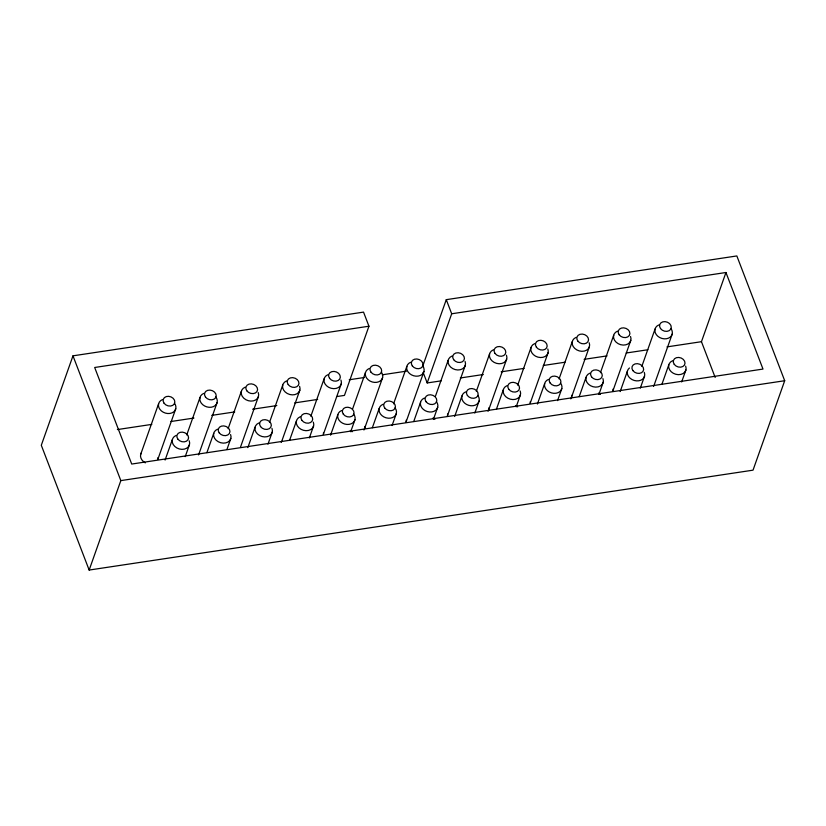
<?xml version="1.0" encoding="UTF-8"?>
<svg xmlns="http://www.w3.org/2000/svg" width="826" height="826" viewBox="0 0 826 826"><rect width="100%" height="100%" fill="white"/><g stroke="black" fill="none" stroke-linecap="round" stroke-linejoin="round"><path stroke-width="1.24" d="M336.791 396.552L344.452 395.406L368.943 326.218L363.533 312.114L72.977 355.83L41.3 445.276L89.156 570.054L753.023 470.17L784.7 380.724L736.844 255.946L446.277 299.662L422.633 366.424M89.156 570.054L120.833 480.608L72.977 355.83M140.678 454.393L158.613 403.738M175.762 408.767L157.828 459.411A8.941 7.062 19.5 0 0 157.993 457.552M165.086 460.051L172.355 439.556M186.748 434.899L199.985 397.523M185.231 456.633L189.495 444.574M217.124 402.541L199.19 453.195A8.941 7.062 19.5 0 1 198.446 454.878M206.892 452.627L213.717 433.33M228.121 428.673L241.357 391.297M227.026 449.21L230.867 438.358M240.562 446.969L258.497 396.315M247.831 447.609L255.089 427.104M269.483 422.447L282.719 385.071M267.965 444.192L272.239 432.132M299.869 390.099L281.934 440.743A8.941 7.062 19.5 0 1 281.181 442.426M289.627 440.175L296.462 420.878M310.855 416.232L324.091 378.845M309.337 437.966L313.601 425.906M341.241 383.873L323.307 434.517A8.941 7.062 19.5 0 0 323.472 432.659M330.565 435.157L337.824 414.652M352.65 408.798L365.464 372.619M350.699 431.74L354.974 419.68M364.669 428.291L382.603 377.647M372.361 427.723L379.196 408.436M393.589 403.78L406.836 366.393M392.071 425.514L396.346 413.454M423.975 371.421L406.041 422.065A8.941 7.062 19.5 0 0 406.206 420.207M441.218 380.848L427.187 382.954L451.688 313.777L446.277 299.662M413.733 421.497L420.568 402.21M435.395 396.346L448.198 360.177M433.444 419.288L437.718 407.239M465.348 365.195L447.413 415.85A8.941 7.062 19.5 0 0 447.578 413.991M454.682 416.48L461.94 395.984M476.334 391.328L489.57 353.951M474.816 413.072L479.08 401.013M488.785 409.624L506.72 358.98M496.478 409.056L503.302 389.758M517.706 385.102L530.942 347.725M516.178 406.846L520.452 394.787M548.082 352.754L530.147 403.398A8.941 7.062 19.5 0 0 530.313 401.539M537.416 404.038L544.675 383.532M559.068 378.886L572.315 341.499M557.55 400.62L561.825 388.561M571.52 397.172L589.454 346.528M579.212 396.604L586.047 377.306M600.44 372.66L613.677 335.273M598.922 394.394L603.187 382.335M630.827 340.302L612.892 390.946A8.941 7.062 19.5 0 0 613.057 389.087M620.161 391.586L627.419 371.091M641.812 366.434L655.049 329.047M640.295 388.168L644.559 376.109M672.199 334.076L654.254 384.73A8.941 7.062 19.5 0 1 653.511 386.413M661.956 384.162L668.781 364.865M681.657 381.953L685.931 369.893M715.171 377.461L701.46 341.696L725.951 272.508L451.688 313.777M368.943 326.218L94.68 367.487L131.716 464.047L762.997 369.067L725.951 272.508M349.222 379.764L364.493 377.472M382.314 374.787L406.506 371.153M117.375 429.572L151.819 424.388M170.961 421.508L193.924 418.049M211.776 415.364L234.739 411.916M252.601 409.221L276.834 405.576M294.696 402.892L317.659 399.433M460.35 377.967L483.313 374.508M501.175 371.824L524.138 368.375M543.271 365.495L564.963 362.232M584.096 359.351L607.058 355.892M626.191 353.012L647.873 349.749M667.016 346.879L701.46 341.696M120.833 480.608L784.7 380.724M423.129 372.381L427.187 382.954M685.663 366.125A8.941 7.062 19.5 0 1 680.83 374.426A8.941 7.062 19.5 0 1 669.659 369.852A8.941 7.062 19.5 0 1 672.54 360.755M670.929 328.5A8.941 7.062 19.5 0 1 668.44 338.185A8.941 7.062 19.5 0 1 656.309 334.633A8.941 7.062 19.5 0 1 658.807 324.948M644.29 372.35A8.941 7.062 19.5 0 1 634.223 380.456A8.941 7.062 19.5 0 1 629.443 367.993M600.399 394.405A8.941 7.062 19.5 0 1 598.499 393.114M630.558 336.543A8.941 7.062 19.5 0 1 625.726 344.845A8.941 7.062 19.5 0 1 614.554 340.271A8.941 7.062 19.5 0 1 617.435 331.164M602.928 378.576A8.941 7.062 19.5 0 1 598.086 386.878A8.941 7.062 19.5 0 1 586.914 382.304A8.941 7.062 19.5 0 1 589.805 373.207M589.186 342.759A8.941 7.062 19.5 0 1 584.354 351.071A8.941 7.062 19.5 0 1 573.182 346.497A8.941 7.062 19.5 0 1 576.073 337.39M571.685 395.313A8.941 7.062 19.5 0 1 570.776 398.865M560.555 382.985A8.941 7.062 19.5 0 1 558.066 392.67A8.941 7.062 19.5 0 1 545.934 389.118A8.941 7.062 19.5 0 1 548.433 379.423M517.654 406.857A8.941 7.062 19.5 0 1 515.765 405.566M547.824 348.985A8.941 7.062 19.5 0 1 542.981 357.297A8.941 7.062 19.5 0 1 531.81 352.712A8.941 7.062 19.5 0 1 534.701 343.616M520.184 391.018A8.941 7.062 19.5 0 1 515.352 399.33A8.941 7.062 19.5 0 1 504.18 394.756A8.941 7.062 19.5 0 1 507.061 385.649M506.452 355.211A8.941 7.062 19.5 0 1 501.619 363.512A8.941 7.062 19.5 0 1 490.438 358.938A8.941 7.062 19.5 0 1 493.329 349.842M488.951 407.765A8.941 7.062 19.5 0 1 488.032 411.307M477.82 395.427A8.941 7.062 19.5 0 1 475.322 405.122A8.941 7.062 19.5 0 1 463.2 401.56A8.941 7.062 19.5 0 1 465.699 391.875M434.92 419.298A8.941 7.062 19.5 0 1 433.02 418.008M465.079 361.437A8.941 7.062 19.5 0 1 460.247 369.738A8.941 7.062 19.5 0 1 449.076 365.164A8.941 7.062 19.5 0 1 451.956 356.068M189.226 440.816A8.941 7.062 19.5 0 1 184.394 449.117A8.941 7.062 19.5 0 1 173.223 444.543A8.941 7.062 19.5 0 1 176.114 435.447M145.324 462.87A8.941 7.062 19.5 0 1 141.432 452.7M174.493 403.191A8.941 7.062 19.5 0 1 172.004 412.876A8.941 7.062 19.5 0 1 159.883 409.324A8.941 7.062 19.5 0 1 162.371 399.629M230.599 434.59A8.941 7.062 19.5 0 1 225.766 442.891A8.941 7.062 19.5 0 1 214.595 438.317A8.941 7.062 19.5 0 1 217.475 429.221M215.865 396.965A8.941 7.062 19.5 0 1 213.366 406.65A8.941 7.062 19.5 0 1 201.245 403.098A8.941 7.062 19.5 0 1 203.743 393.413M271.971 428.364A8.941 7.062 19.5 0 1 267.139 436.675A8.941 7.062 19.5 0 1 255.957 432.101A8.941 7.062 19.5 0 1 258.848 422.995M258.228 392.556A8.941 7.062 19.5 0 1 253.396 400.858A8.941 7.062 19.5 0 1 242.224 396.284A8.941 7.062 19.5 0 1 245.115 387.188M313.343 422.148A8.941 7.062 19.5 0 1 308.501 430.449A8.941 7.062 19.5 0 1 297.329 425.875A8.941 7.062 19.5 0 1 300.22 416.769M299.601 386.331A8.941 7.062 19.5 0 1 294.768 394.632A8.941 7.062 19.5 0 1 283.597 390.058A8.941 7.062 19.5 0 1 286.477 380.962M353.714 414.105A8.941 7.062 19.5 0 1 351.215 423.79A8.941 7.062 19.5 0 1 339.094 420.238A8.941 7.062 19.5 0 1 341.592 410.543M340.973 380.105A8.941 7.062 19.5 0 1 336.141 388.416A8.941 7.062 19.5 0 1 324.969 383.842A8.941 7.062 19.5 0 1 327.85 374.736M395.076 407.879A8.941 7.062 19.5 0 1 392.587 417.564A8.941 7.062 19.5 0 1 380.466 414.012A8.941 7.062 19.5 0 1 382.954 404.327M352.175 431.75A8.941 7.062 19.5 0 1 350.286 430.46M364.834 426.433A8.941 7.062 19.5 0 1 363.925 429.985M381.344 372.061A8.941 7.062 19.5 0 1 378.845 381.757A8.941 7.062 19.5 0 1 366.723 378.205A8.941 7.062 19.5 0 1 369.222 368.51M436.448 401.653A8.941 7.062 19.5 0 1 433.949 411.348A8.941 7.062 19.5 0 1 421.828 407.786A8.941 7.062 19.5 0 1 424.327 398.101M422.716 365.846A8.941 7.062 19.5 0 1 420.217 375.531A8.941 7.062 19.5 0 1 408.096 371.979A8.941 7.062 19.5 0 1 410.594 362.284M660.521 328.552A5.988 4.729 19.5 0 0 670.66 329.316A5.988 4.729 19.5 0 0 665.075 321.634A5.988 4.729 19.5 0 0 660.521 328.552M674.253 364.369A5.988 4.729 19.5 0 0 684.393 365.123A5.988 4.729 19.5 0 0 678.807 357.441A5.988 4.729 19.5 0 0 674.253 364.369M619.149 334.778A5.988 4.729 19.5 0 0 629.288 335.542A5.988 4.729 19.5 0 0 623.702 327.85A5.988 4.729 19.5 0 0 619.149 334.778M632.881 370.595A5.988 4.729 19.5 0 0 643.02 371.349A5.988 4.729 19.5 0 0 637.435 363.667A5.988 4.729 19.5 0 0 632.881 370.595M577.777 341.004A5.988 4.729 19.5 0 0 587.916 341.768A5.988 4.729 19.5 0 0 582.33 334.076A5.988 4.729 19.5 0 0 577.777 341.004M591.519 376.811A5.988 4.729 19.5 0 0 601.658 377.575A5.988 4.729 19.5 0 0 596.073 369.893A5.988 4.729 19.5 0 0 591.519 376.811M536.404 347.23A5.988 4.729 19.5 0 0 546.544 347.983A5.988 4.729 19.5 0 0 540.958 340.302A5.988 4.729 19.5 0 0 536.404 347.23M550.147 383.037A5.988 4.729 19.5 0 0 560.286 383.801A5.988 4.729 19.5 0 0 554.7 376.109A5.988 4.729 19.5 0 0 550.147 383.037M495.042 353.456A5.988 4.729 19.5 0 0 505.182 354.209A5.988 4.729 19.5 0 0 499.596 346.528A5.988 4.729 19.5 0 0 495.042 353.456M508.775 389.263A5.988 4.729 19.5 0 0 518.914 390.027A5.988 4.729 19.5 0 0 513.328 382.335A5.988 4.729 19.5 0 0 508.775 389.263M453.67 359.682A5.988 4.729 19.5 0 0 463.809 360.435A5.988 4.729 19.5 0 0 458.224 352.754A5.988 4.729 19.5 0 0 453.67 359.682M467.402 395.489A5.988 4.729 19.5 0 0 477.542 396.243A5.988 4.729 19.5 0 0 471.956 388.561A5.988 4.729 19.5 0 0 467.402 395.489M164.085 403.243A5.988 4.729 19.5 0 0 174.224 404.007A5.988 4.729 19.5 0 0 168.638 396.325A5.988 4.729 19.5 0 0 164.085 403.243M177.817 439.06A5.988 4.729 19.5 0 0 187.956 439.814A5.988 4.729 19.5 0 0 182.37 432.132A5.988 4.729 19.5 0 0 177.817 439.06M205.457 397.017A5.988 4.729 19.5 0 0 215.596 397.781A5.988 4.729 19.5 0 0 210.011 390.099A5.988 4.729 19.5 0 0 205.457 397.017M219.189 432.834A5.988 4.729 19.5 0 0 229.329 433.588A5.988 4.729 19.5 0 0 223.743 425.906A5.988 4.729 19.5 0 0 219.189 432.834M246.819 390.801A5.988 4.729 19.5 0 0 256.958 391.555A5.988 4.729 19.5 0 0 251.372 383.873A5.988 4.729 19.5 0 0 246.819 390.801M260.562 426.608A5.988 4.729 19.5 0 0 270.701 427.372A5.988 4.729 19.5 0 0 265.115 419.68A5.988 4.729 19.5 0 0 260.562 426.608M288.191 384.575A5.988 4.729 19.5 0 0 298.331 385.329A5.988 4.729 19.5 0 0 292.745 377.647A5.988 4.729 19.5 0 0 288.191 384.575M301.924 420.382A5.988 4.729 19.5 0 0 312.063 421.146A5.988 4.729 19.5 0 0 306.477 413.454A5.988 4.729 19.5 0 0 301.924 420.382M329.564 378.349A5.988 4.729 19.5 0 0 339.703 379.103A5.988 4.729 19.5 0 0 334.117 371.421A5.988 4.729 19.5 0 0 329.564 378.349M343.296 414.156A5.988 4.729 19.5 0 0 353.435 414.92A5.988 4.729 19.5 0 0 347.849 407.239A5.988 4.729 19.5 0 0 343.296 414.156M370.936 372.123A5.988 4.729 19.5 0 0 381.075 372.887A5.988 4.729 19.5 0 0 375.479 365.195A5.988 4.729 19.5 0 0 370.936 372.123M384.668 407.941A5.988 4.729 19.5 0 0 394.807 408.694A5.988 4.729 19.5 0 0 389.222 401.013A5.988 4.729 19.5 0 0 384.668 407.941M412.298 365.897A5.988 4.729 19.5 0 0 422.437 366.661A5.988 4.729 19.5 0 0 416.851 358.98A5.988 4.729 19.5 0 0 412.298 365.897M426.04 401.715A5.988 4.729 19.5 0 0 436.18 402.469A5.988 4.729 19.5 0 0 430.594 394.787A5.988 4.729 19.5 0 0 426.04 401.715"/></g></svg>
